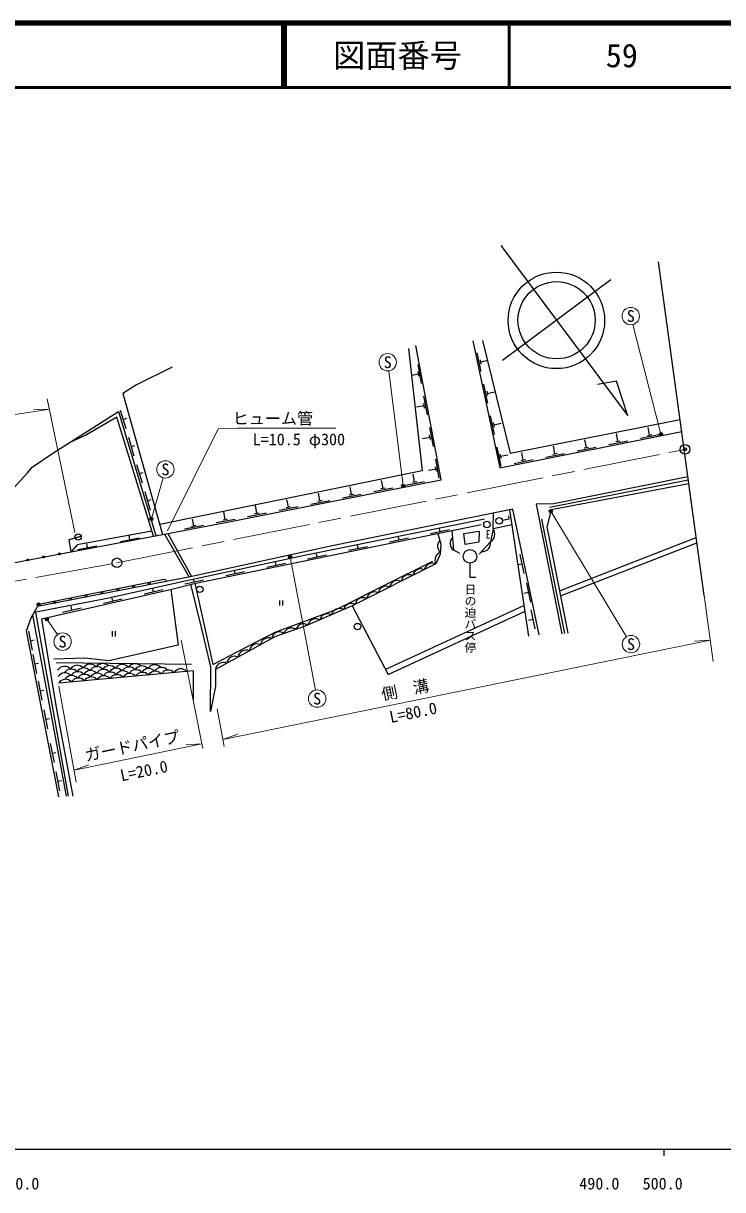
# Model space of a CAD drawing. Units: millimetres at full size, sheet at 1:1000; details may follow other scales. Extents: x 40000 to 680000, y 20000 to 380000.
# Drawn here: x 468475 to 577169, y 198715 to 380000 of the extents above; entities that cross this region are included whole.
import ezdxf
from ezdxf.enums import TextEntityAlignment as Align

# ---------------------------------------------------------------- set-up
doc = ezdxf.new("R2010")
doc.units = ezdxf.units.MM
doc.header["$LTSCALE"] = 1000
doc.header["$PDMODE"] = 32
doc.header["$PDSIZE"] = 500
doc.linetypes.add('CHAIN', pattern=[18.5, 12, -1.5, 3.5, -1.5])
for name, color, linetype, lineweight in [('M-BGD', 7, 'Continuous', 25), ('M-BGD-HTXT', 7, 'Continuous', 13), ('M-BMK', 2, 'CHAIN', 13), ('M-BMK-OTRS', 5, 'Continuous', 25), ('M-BMK-SRVR', 3, 'Continuous', 25), ('M-STR-HTXT', 7, 'Continuous', 13), ('M-STR-STRC', 7, 'Continuous', 25), ('M-TTL', 2, 'Continuous', 140), ('M-TTL-BAND', 7, 'Continuous', 25), ('M-TTL-LINE', 7, 'Continuous', 50)]:
    doc.layers.add(name, color=color, linetype=linetype, lineweight=lineweight)
for name, color, linetype in [('M-BMK-HTXT', 7, 'Continuous'), ('M-OTRS', 6, 'Continuous'), ('M-TTL-TXT', 7, 'Continuous')]:
    doc.layers.add(name, color=color, linetype=linetype)
doc.styles.add('@ＭＳ ゴシック', font='')
doc.styles.add('ＭＳ ゴシック', font='')
doc.styles.get('@ＭＳ ゴシック').set_extended_font_data('@MS Gothic')
doc.styles.get('ＭＳ ゴシック').set_extended_font_data('MS Gothic')

msp = doc.modelspace()

# ---------------------------------------------------------------- hatches: boundary and pattern name
at = {"layer": 'M-STR-STRC'}
for points in [[(567803, 316266, -1), (567364, 316027, -1)], [(527733, 308212, -1), (527294, 307973, -1)], [(488597, 303096, -1), (488158, 302857, -1)], [(550670, 304296, -1), (550231, 304057, -1)], [(510154, 297186, -1), (509715, 296947, -1)], [(472348, 287490, -1), (471909, 287250, -1)]]:
    msp.add_hatch(color=256, dxfattribs=at).paths.add_polyline_path(points)

# ---------------------------------------------------------------- linework, layer by layer
at = {"layer": 'M-BGD'}
for p, q in [((538985, 328794), (539604, 325859)), ((530381, 324043), (529826, 326992)), ((539458, 327719), (539602, 327034)), ((539530, 327376), (540704, 327624)), ((529897, 325479), (528865, 325284)), ((529962, 325135), (529832, 325823)), ((540017, 323902), (540636, 320967)), ((540489, 322826), (540634, 322141)), ((540562, 322484), (541736, 322731)), ((530829, 320210), (530699, 320898)), ((531278, 319124), (530722, 322072)), ((483544, 319885), (484407, 317012)), ((530764, 320554), (529585, 320332)), ((483975, 318448), (484550, 318621)), ((541049, 319010), (541668, 316074)), ((541521, 317934), (541666, 317249)), ((541593, 317591), (542767, 317839)), ((484812, 315666), (485675, 312793)), ((531690, 315640), (530510, 315418)), ((531755, 315296), (531625, 315984)), ((532203, 314211), (531648, 317159)), ((560899, 315052), (560665, 316229)), ((564379, 315499), (567321, 316084)), ((565460, 315959), (566146, 316096)), ((565803, 316027), (565569, 317204)), ((485244, 314229), (485818, 314402)), ((542081, 314117), (542700, 311182)), ((551091, 313102), (550857, 314279)), ((554571, 313549), (557513, 314134)), ((555652, 314009), (556338, 314145)), ((555995, 314077), (555761, 315254)), ((559475, 314524), (562417, 315109)), ((560556, 314984), (561242, 315120)), ((533129, 309297), (532574, 312245)), ((542553, 313042), (542697, 312357)), ((542625, 312699), (543799, 312947)), ((544763, 311599), (547705, 312184)), ((545844, 312059), (546530, 312195)), ((546187, 312127), (545953, 313304)), ((549667, 312574), (552609, 313159)), ((550748, 313034), (551434, 313170)), ((486080, 311446), (486943, 308573)), ((486512, 310010), (487086, 310183)), ((532615, 310727), (531436, 310505)), ((532680, 310383), (532551, 311071)), ((524385, 307744), (524149, 308921)), ((527864, 308197), (530805, 308787)), ((528944, 308658), (529630, 308796)), ((529287, 308727), (529051, 309904)), ((571830, 308992), (550263, 304755)), ((487348, 307227), (488212, 304354)), ((514577, 305800), (514345, 306977)), ((518057, 306242), (521001, 306823)), ((519139, 306700), (519826, 306836)), ((519483, 306768), (519250, 307945)), ((522961, 307214), (525903, 307804)), ((524042, 307675), (524728, 307813)), ((487780, 305791), (488354, 305964)), ((504766, 303864), (504534, 305042)), ((508247, 304306), (511190, 304887)), ((509328, 304764), (510015, 304900)), ((509672, 304832), (509440, 306010)), ((513152, 305274), (516095, 305855)), ((514234, 305732), (514921, 305868)), ((494962, 301913), (494766, 302945)), ((498434, 302389), (501381, 302949)), ((499519, 302839), (500207, 302970)), ((499863, 302905), (499639, 304084)), ((503341, 303339), (506284, 303919)), ((504423, 303797), (505110, 303932)), ((542944, 302776), (544007, 303004)), ((544007, 303004), (543914, 303439)), ((547056, 284765), (544074, 304406)), ((552625, 285180), (549050, 302936)), ((493527, 301427), (496475, 301987)), ((494618, 301848), (495306, 301979)), ((531767, 300717), (534706, 301320)), ((533237, 301018), (533140, 301489)), ((483558, 299475), (486505, 300035)), ((485031, 299755), (484919, 300345)), ((490415, 300623), (494234, 293941)), ((490939, 300722), (494602, 294013)), ((525400, 299408), (528339, 300012)), ((526870, 299710), (526773, 300180)), ((551812, 291807), (573049, 300069)), ((551968, 291014), (573160, 299259)), ((476964, 298224), (479911, 298783)), ((478437, 298504), (478325, 299093)), ((512666, 296792), (515605, 297396)), ((514136, 297094), (514039, 297564)), ((519033, 298100), (521972, 298704)), ((520503, 298402), (520406, 298872)), ((546331, 294490), (545713, 297426)), ((506298, 295489), (509238, 296089)), ((507768, 295789), (507672, 296260)), ((537896, 296096), (537896, 293921)), ((546022, 295958), (545435, 295835)), ((499930, 294190), (502869, 294790)), ((501399, 294490), (501303, 294961)), ((537896, 293921), (538786, 293921)), ((487246, 291323), (490170, 291993)), ((488708, 291658), (488601, 292126)), ((493561, 292891), (496500, 293491)), ((495030, 293191), (494934, 293661)), ((547327, 290054), (546710, 292990)), ((480911, 289871), (483835, 290541)), ((482373, 290206), (482265, 290674)), ((508269, 290307), (508269, 289524)), ((508735, 290307), (508735, 289524)), ((547019, 291522), (546255, 291362)), ((475516, 259861), (470433, 288501)), ((474561, 288477), (477486, 289147)), ((476024, 288812), (475889, 289397)), ((546336, 289507), (524777, 279540)), ((548048, 285892), (547430, 288828)), ((475197, 259854), (469948, 288059)), ((547739, 287360), (546976, 287199)), ((469267, 285509), (469841, 282564)), ((482298, 285500), (482298, 284718)), ((482765, 285500), (482765, 284718)), ((469554, 284036), (470143, 284151)), ((469970, 281903), (470544, 278958)), ((470257, 280431), (470846, 280545)), ((494620, 280338), (473587, 280611)), ((470783, 277733), (471357, 274789)), ((471070, 276261), (471658, 276376)), ((471645, 273312), (472219, 270368)), ((471932, 271840), (472521, 271955)), ((472671, 268046), (473245, 265101)), ((472958, 266574), (473547, 266689)), ((473527, 263658), (474101, 260714)), ((473814, 262186), (474403, 262301))]:
    msp.add_line(p, q, dxfattribs=at)
for points in [[(538352, 330637), (542513, 310907), (570801, 316532)], [(539816, 330683), (544139, 313181), (570539, 318443)], [(528352, 329436), (530469, 310427), (489688, 302122)], [(490128, 300568), (500969, 302626), (521599, 306696), (533417, 309066), (529488, 329919)], [(491600, 326569), (486040, 323835), (483923, 322446), (490129, 300569)], [(424823, 301550), (433422, 300216), (445231, 298933), (449381, 298634), (451734, 299147), (454686, 300259), (460505, 304278), (461988, 305096), (463513, 305697), (465080, 306169), (466540, 307285), (469117, 310119), (469855, 311030), (473076, 313198), (483289, 319690), (489095, 300372)], [(488691, 300296), (482998, 318783), (478269, 316048), (475696, 314863)], [(571761, 309498), (550904, 305315), (548191, 305266), (552158, 285105)], [(571908, 308426), (562579, 306643), (550505, 304399), (549856, 301756), (553109, 285210)], [(470185, 288472), (481491, 290650), (492880, 293180), (512436, 297371), (540130, 302968)], [(548643, 284959), (544531, 304499), (516485, 298791), (494688, 294030), (470672, 289336)], [(544432, 302048), (541515, 301422), (541550, 303893)], [(471322, 287427), (491566, 292067), (495026, 292945), (510147, 296030), (539652, 302091)], [(488451, 301074), (476822, 298935), (475918, 297871), (490128, 300568)], [(536315, 297612), (535372, 298092), (535145, 301166)], [(541515, 301422), (541069, 299405), (539347, 297497)], [(475918, 297872), (475623, 299797), (477468, 300289)], [(532873, 300699), (533366, 299025), (533271, 297481), (532609, 295968), (519591, 289471), (512303, 286301), (507649, 284687), (498334, 279587)], [(456793, 294975), (465811, 295946), (475918, 297871), (475918, 297872)], [(495105, 292961), (497931, 280320), (501709, 282316), (507621, 285363), (517122, 288910), (524526, 292620), (532147, 296419)], [(490705, 293346), (490554, 293512), (490374, 293555), (470863, 289653), (470744, 289572), (470679, 289421)], [(491388, 292026), (492515, 283350), (481780, 280892), (478046, 281315), (473232, 281163)], [(498334, 279587), (498365, 276980), (497552, 273014), (497600, 279954), (496155, 286094), (494529, 292819)], [(473980, 259767), (468950, 285563), (469674, 287582), (470672, 289336)], [(519591, 289471), (525157, 278813), (546466, 288653)], [(476222, 259860), (473620, 273661), (471328, 287393)], [(494923, 274878), (494923, 279337), (473982, 277456)]]:
    msp.add_lwpolyline(points, dxfattribs=at)
msp.add_lwpolyline([(537132, 299012), (536951, 300717), (539305, 301070), (539274, 299340)], close=True, dxfattribs=at)
for centre, radius in [((542431, 302666), 525), ((540528, 302106), 500), ((540528, 302106), 500), ((476985, 300160), 500), ((474091, 297524), 150), ((537896, 297146), 1050), ((469180, 296588), 150), ((471636, 297056), 150), ((483150, 291957), 150), ((485601, 292448), 150), ((488053, 292938), 150), ((495910, 292021), 500), ((473344, 289997), 150), ((475795, 290487), 150), ((478247, 290977), 150), ((480698, 291467), 150), ((520415, 286235), 500)]:
    msp.add_circle(centre, radius, dxfattribs=at)
for centre, radius, start, end in [((540318, 300629), 1436, 301.51921, 33.50649), ((534161, 298743), 1311, 137.80122, 228.30021), ((536047, 299144), 1250, 131.09778, 237.35799), ((539842, 299165), 1250, 264.81603, 11.07624), ((533697, 296583), 1250, 109.0679, 209.48983), ((532011, 294831), 1250, 63.39131, 169.65152), ((528432, 293045), 1250, 63.39131, 169.65152), ((530222, 293938), 1250, 63.39131, 169.65152), ((524853, 291259), 1250, 63.39131, 169.65152), ((526642, 292152), 1250, 63.39131, 169.65152), ((521274, 289473), 1250, 63.39131, 169.65152), ((523063, 290366), 1250, 63.39131, 169.65152), ((517604, 287789), 1250, 60.37615, 166.63636), ((519438, 288587), 1250, 60.37615, 166.63636), ((512033, 285414), 1250, 55.99432, 162.25453), ((513935, 286193), 1250, 60.37615, 166.63636), ((515769, 286991), 1250, 60.37615, 166.63636), ((508218, 284298), 1117, 48.87727, 175.30359), ((510143, 284759), 1250, 55.99432, 162.25453), ((504834, 282291), 1250, 65.57378, 171.83399), ((506588, 283251), 1250, 65.57378, 171.83399), ((501325, 280370), 1250, 65.57378, 171.83399), ((503080, 281330), 1250, 65.57378, 171.83399), ((474866, 278791), 1250, 42.00177, 148.26198), ((475907, 278382), 1250, 42.00177, 148.26198), ((476858, 278970), 1250, 42.00177, 148.26198), ((476947, 277974), 1250, 42.00177, 148.26198), ((477899, 278561), 1250, 42.00177, 148.26198), ((478850, 279149), 1250, 42.00177, 148.26198), ((478939, 278153), 1250, 42.00177, 148.26198), ((479891, 278740), 1250, 42.00177, 148.26198), ((480931, 278332), 1250, 42.00177, 148.26198), ((481883, 278919), 1250, 42.00177, 148.26198), ((482923, 278510), 1250, 42.00177, 148.26198), ((483875, 279098), 1250, 42.00177, 148.26198), ((483964, 278102), 1250, 42.00177, 148.26198), ((484915, 278689), 1250, 42.00177, 148.26198), ((485956, 278281), 1250, 42.00177, 148.26198), ((486907, 278868), 1250, 42.00177, 148.26198), ((487948, 278460), 1250, 42.00177, 148.26198), ((488899, 279047), 1250, 42.00177, 148.26198), ((488989, 278051), 1250, 42.00177, 148.26198), ((489940, 278639), 1250, 42.00177, 148.26198), ((490981, 278230), 1250, 42.00177, 148.26198), ((492973, 278409), 1250, 42.00177, 148.26198), ((499571, 279409), 1250, 65.57378, 171.83399), ((474955, 277795), 1250, 42.00177, 148.26198), ((475045, 276799), 1250, 42.00177, 148.26198), ((475996, 277386), 1250, 42.00177, 148.26198), ((477037, 276978), 1250, 42.00177, 148.26198), ((477988, 277565), 1250, 42.00177, 148.26198), ((479029, 277157), 1250, 42.00177, 148.26198), ((479980, 277744), 1250, 42.00177, 148.26198), ((481021, 277336), 1250, 42.00177, 148.26198), ((481972, 277923), 1250, 42.00177, 148.26198), ((483013, 277514), 1250, 42.00177, 148.26198), ((485005, 277693), 1250, 42.00177, 148.26198), ((486997, 277872), 1250, 42.00177, 148.26198)]:
    msp.add_arc(centre, radius, start, end, dxfattribs=at)
for centre in [(480829, 279477), (485853, 279426)]:
    msp.add_ellipse(centre, major_axis=(1245, 112), ratio=0.8, start_param=0.6435011, end_param=2.4980915, dxfattribs=at)
msp.add_point((470863, 289653), dxfattribs=at)
at = {"layer": 'M-BGD-HTXT'}
for p, q in [((567583, 316146), (563225, 333197)), ((527514, 308093), (525278, 325990)), ((488378, 302976), (490197, 309368)), ((550450, 304176), (562223, 284661)), ((509934, 297066), (513889, 276363)), ((472129, 287370), (473797, 284997))]:
    msp.add_line(p, q, dxfattribs=at)
for centre in [(562891, 334505), (525111, 327329), (490567, 310667), (474573, 283892), (562920, 283505), (514143, 275037)]:
    msp.add_circle(centre, 1350, dxfattribs=at)
at = {"layer": 'M-BMK'}
msp.add_lwpolyline([(384370, 295817), (390453, 294045), (398137, 292432), (404937, 291165), (410354, 290474), (419125, 289535), (426877, 289149), (435986, 289208), (443961, 289672), (452221, 290582), (483019, 296148), (571312, 313777)], dxfattribs=at)
at = {"layer": 'M-BMK-OTRS'}
msp.add_line((574279, 291066), (567193, 342938), dxfattribs=at)
at = {"layer": 'M-BMK-SRVR'}
for p, q in [((542688, 345474), (562431, 318995)), ((559773, 340126), (542938, 327573)), ((560668, 324381), (557714, 323857)), ((562431, 318995), (560668, 324381))]:
    msp.add_line(p, q, dxfattribs=at)
for centre, radius in [((551322, 333824), 7500), ((551356, 333849), 6000), ((571312, 313777), 750), ((483019, 296148), 750)]:
    msp.add_circle(centre, radius, dxfattribs=at)
at = {"layer": 'M-OTRS'}
msp.add_point((571312, 313777), dxfattribs=at)
at = {"layer": 'M-STR-HTXT'}
for p, q in [((472198, 321640), (476488, 300853)), ((454480, 317226), (472534, 320016)), ((472534, 320016), (470079, 319982)), ((490903, 301119), (498737, 316988)), ((498737, 316988), (501747, 317088)), ((501747, 317088), (517064, 317088)), ((574279, 291066), (575678, 280825)), ((496386, 267280), (493002, 284146)), ((499499, 268700), (575227, 284129)), ((575227, 284129), (572777, 283978)), ((473998, 276956), (476685, 262073)), ((498623, 273442), (499700, 267612)), ((499499, 268700), (501813, 269520)), ((476355, 263904), (496240, 268008)), ((496240, 268008), (493790, 267851)), ((476355, 263904), (478667, 264730))]:
    msp.add_line(p, q, dxfattribs=at)
at = {"layer": 'M-STR-STRC'}
for centre in [(567583, 316146), (527514, 308093), (488378, 302976), (550450, 304176), (509934, 297066), (472129, 287370)]:
    msp.add_circle(centre, 250, dxfattribs=at)
at = {"layer": 'M-TTL'}
msp.add_line((680000, 380000), (40000, 380000), dxfattribs=at)
at = {"layer": 'M-TTL-BAND'}
for p, q in [((40000, 205000), (579000, 205000)), ((568000, 205000), (568000, 204000))]:
    msp.add_line(p, q, dxfattribs=at)
at = {"layer": 'M-TTL-LINE'}
for p, q in [((508747, 380000), (508747, 370000)), ((509247, 380000), (509247, 370000)), ((543997, 380000), (543997, 370000)), ((40000, 370000), (680000, 370000))]:
    msp.add_line(p, q, dxfattribs=at)

# ---------------------------------------------------------------- texts
at = {"layer": 'M-BGD-HTXT', "style": 'ＭＳ ゴシック'}
for p in [(562891, 334505), (525111, 327329), (490567, 310667), (474573, 283892), (562920, 283505), (514143, 275037)]:
    msp.add_text('S', height=1833, dxfattribs=at).set_placement(p, align=Align.MIDDLE_CENTER)
at = {"layer": 'M-BMK-HTXT', "style": 'ＭＳ ゴシック', "width": 0.75}
msp.add_text('E', height=1320, dxfattribs=at).set_placement((540393, 300569), align=Align.MIDDLE_LEFT)
at = {"layer": 'M-BMK-HTXT', "style": '@ＭＳ ゴシック'}
msp.add_text('日の迫バス停', height=1320, rotation=270, dxfattribs=at).set_placement((537931, 292929), align=Align.MIDDLE_LEFT)
at = {"layer": 'M-STR-HTXT', "style": 'ＭＳ ゴシック'}
msp.add_text('ヒューム管', height=1833, dxfattribs=at).set_placement((501012, 317124), align=Align.BOTTOM_LEFT)
msp.add_text('L=10.5 φ300', height=1833, dxfattribs=at).set_placement((511303, 313865), align=Align.BOTTOM_CENTER)
for s, rotation, p in [('側  溝', 11.516, (528118, 274978)), ('L=80.0', 11.516, (529359, 271454)), ('ガードパイプ', 11.66, (485687, 266266)), ('L=20.0', 11.66, (487520, 262385))]:
    msp.add_text(s, height=1833, rotation=rotation, dxfattribs=at).set_placement(p, align=Align.BOTTOM_CENTER)
at = {"layer": 'M-TTL-BAND', "style": 'ＭＳ ゴシック'}
for s, p in [('400.0', (467844, 198195)), ('490.0', (558000, 198195)), ('500.0', (567844, 198195))]:
    msp.add_text(s, height=1833, dxfattribs=at).set_placement(p, align=Align.BOTTOM_CENTER)
at = {"layer": 'M-TTL-TXT', "style": 'ＭＳ ゴシック'}
for s, p in [('図面番号', (526622, 375000)), ('59', (561497, 375000))]:
    msp.add_text(s, height=3666, dxfattribs=at).set_placement(p, align=Align.MIDDLE_CENTER)

doc.saveas('drawing.dxf')
